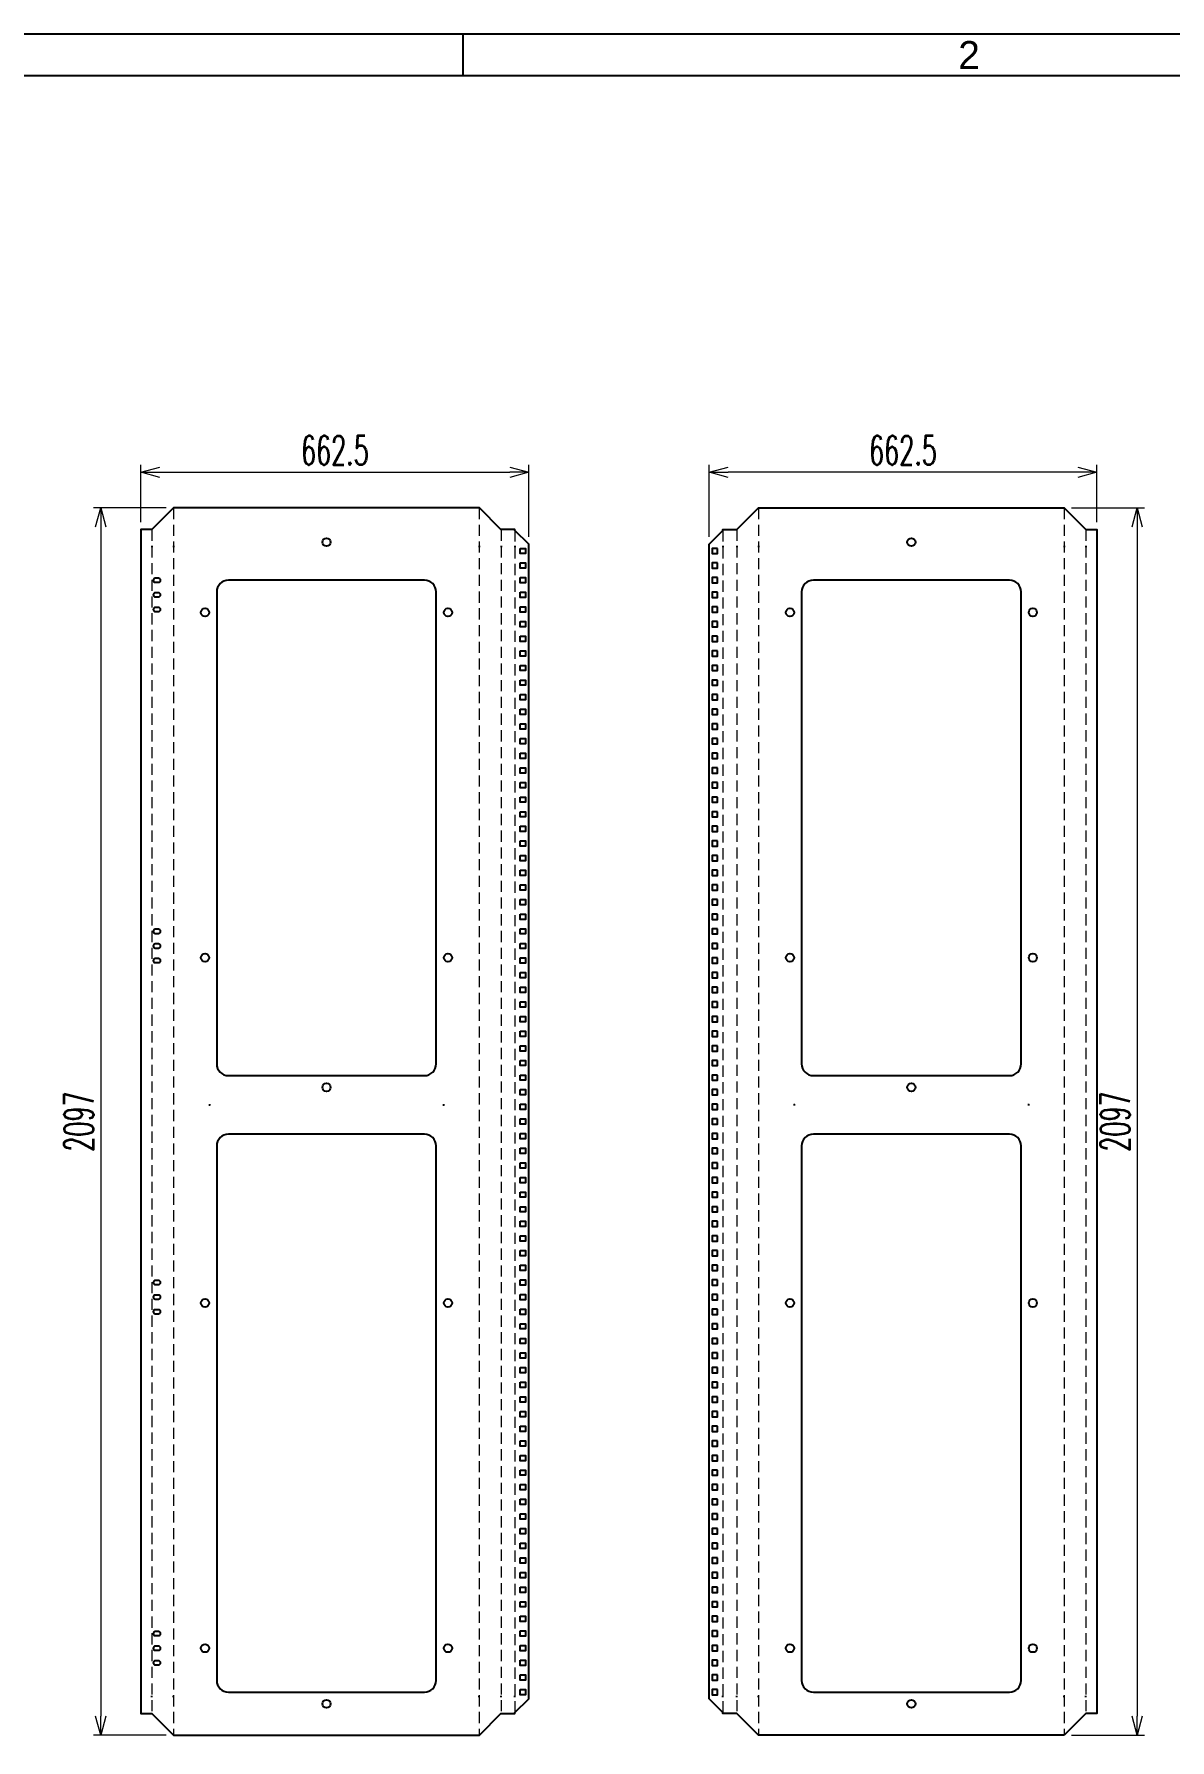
# Model space of a CAD drawing. Header units: millimetres. Extents: x 173893 to 258446, y -176540 to -123824.
# Drawn here: x 199045 to 200985, y -163633 to -160719 of the extents above; entities that cross this region are included whole.
import ezdxf
from ezdxf.enums import TextEntityAlignment as Align

# ---------------------------------------------------------------- set-up
doc = ezdxf.new("R2010")
doc.units = ezdxf.units.MM
doc.header["$LTSCALE"] = 3
doc.linetypes.add('HIDDEN', pattern=[9.525, 6.35, -3.175])
for name, color, linetype in [('@.DM. NÉT CHÍNH', 7, 'Continuous'), ('@.TEXT', 7, 'Continuous'), ('@.VISIBLE', 7, 'Continuous'), ('dim', 7, 'Continuous')]:
    doc.layers.add(name, color=color, linetype=linetype)
doc.layers.add('@.DM. NÉT ĐỨT', color=8, linetype='HIDDEN', lineweight=9)
doc.styles.add('Ann_w01', font='romans.shx', dxfattribs={"width": 0.6, "bigfont": 'chineset.shx'})
doc.styles.add('Arial', font='arial.ttf')
doc.dimstyles.new('Dim 01_SC25', dxfattribs={"dimscale": 25, "dimtxt": 2, "dimasz": 1.3, "dimexe": 0.5, "dimexo": 0.5, "dimgap": 0.5, "dimtad": 1, "dimdec": 1, "dimzin": 12, "dimdsep": 46, "dimtxsty": 'Ann_w01', "dimblk": 'OPEN30', "dimcen": 1.5, "dimclrd": 6, "dimclre": 6, "dimclrt": 3, "dimadec": 1, "dimazin": 3, "dimtm": 1e-09, "dimtfac": 1, "dimtdec": 1, "dimtix": 1, "dimtmove": 0, "dimatfit": 3, "dimldrblk": 'OPEN30', "dimfxl": 1, "dimtolj": 1, "dimlwd": 0, "dimlwe": 0, "dimarcsym": 0})

# ---------------------------------------------------------------- blocks, each defined once
blk = doc.blocks.new('_Open30')
at = {"color": 0, "linetype": 'ByBlock', "lineweight": -2}
for p, q in [((-1, 0.268), (0, 0)), ((0, 0), (-1, -0.268)), ((0, 0), (-1, 0))]:
    blk.add_line(p, q, dxfattribs=at)
blk = doc.blocks.new('*D248')
at = {"layer": 'Defpoints', "color": 0, "transparency": 16777216}
for p in [(200804.8, -161528.3), (200804.8, -163625.3), (200929.3, -163625.3)]:
    blk.add_point(p, dxfattribs=at)
at = {"layer": 'dim', "color": 6, "lineweight": 0, "transparency": 16777216}
for p, q in [((200817.3, -161528.3), (200941.8, -161528.3)), ((200929.3, -161560.8), (200929.3, -163592.8)), ((200817.3, -163625.3), (200941.8, -163625.3))]:
    blk.add_line(p, q, dxfattribs=at)
at = {"layer": 'dim', "color": 6, "lineweight": 0, "transparency": 16777216, "xscale": 32.5, "yscale": 32.5, "zscale": 32.5}
for p, rotation in [((200929.3, -161528.3), 90), ((200929.3, -163625.3), 270)]:
    blk.add_blockref('_Open30', p, dxfattribs=dict(at, rotation=rotation))
at = {"layer": 'dim', "color": 3, "transparency": 16777216, "insert": (200891.8, -162576.8), "char_height": 50, "attachment_point": 5, "rotation": 90, "style": 'Ann_w01'}
blk.add_mtext('\\A1;2097', dxfattribs=at)
blk = doc.blocks.new('*D249')
at = {"layer": 'Defpoints', "color": 0, "transparency": 16777216}
for p in [(200198, -161467.3), (200860.5, -161565.3), (200198, -161590.3)]:
    blk.add_point(p, dxfattribs=at)
at = {"layer": 'dim', "color": 6, "lineweight": 0, "transparency": 16777216}
for p, q in [((200198, -161577.8), (200198, -161454.8)), ((200828, -161467.3), (200230.5, -161467.3)), ((200860.5, -161552.8), (200860.5, -161454.8))]:
    blk.add_line(p, q, dxfattribs=at)
at = {"layer": 'dim', "color": 6, "lineweight": 0, "transparency": 16777216, "xscale": 32.5, "yscale": 32.5, "zscale": 32.5, "rotation": 180}
blk.add_blockref('_Open30', (200198, -161467.3), dxfattribs=at)
at = {"layer": 'dim', "color": 6, "lineweight": 0, "transparency": 16777216, "xscale": 32.5, "yscale": 32.5, "zscale": 32.5}
blk.add_blockref('_Open30', (200860.5, -161467.3), dxfattribs=at)
at = {"layer": 'dim', "color": 3, "transparency": 16777216, "insert": (200529.2, -161429.8), "char_height": 50, "attachment_point": 5, "style": 'Ann_w01'}
blk.add_mtext('\\A1;662.5', dxfattribs=at)
blk = doc.blocks.new('*D221')
at = {"layer": 'Defpoints', "color": 0, "transparency": 16777216}
for p in [(199283, -161528.3), (199158.6, -163625.3), (199283, -163625.3)]:
    blk.add_point(p, dxfattribs=at)
at = {"layer": 'dim', "color": 6, "lineweight": 0, "transparency": 16777216}
for p, q in [((199270.5, -161528.3), (199146.1, -161528.3)), ((199158.6, -161560.8), (199158.6, -163592.8)), ((199270.5, -163625.3), (199146.1, -163625.3))]:
    blk.add_line(p, q, dxfattribs=at)
at = {"layer": 'dim', "color": 6, "lineweight": 0, "transparency": 16777216, "xscale": 32.5, "yscale": 32.5, "zscale": 32.5}
for p, rotation in [((199158.6, -161528.3), 90), ((199158.6, -163625.3), 270)]:
    blk.add_blockref('_Open30', p, dxfattribs=dict(at, rotation=rotation))
at = {"layer": 'dim', "color": 3, "transparency": 16777216, "insert": (199121.1, -162576.8), "char_height": 50, "attachment_point": 5, "rotation": 90, "style": 'Ann_w01'}
blk.add_mtext('\\A1;2097', dxfattribs=at)
blk = doc.blocks.new('*D222')
at = {"layer": 'Defpoints', "color": 0, "transparency": 16777216}
for p in [(199889.8, -161467.3), (199227.3, -161565.3), (199889.8, -161590.3)]:
    blk.add_point(p, dxfattribs=at)
at = {"layer": 'dim', "color": 6, "lineweight": 0, "transparency": 16777216}
for p, q in [((199227.3, -161552.8), (199227.3, -161454.8)), ((199259.8, -161467.3), (199857.3, -161467.3)), ((199889.8, -161577.8), (199889.8, -161454.8))]:
    blk.add_line(p, q, dxfattribs=at)
at = {"layer": 'dim', "color": 6, "lineweight": 0, "transparency": 16777216, "xscale": 32.5, "yscale": 32.5, "zscale": 32.5, "rotation": 180}
blk.add_blockref('_Open30', (199227.3, -161467.3), dxfattribs=at)
at = {"layer": 'dim', "color": 6, "lineweight": 0, "transparency": 16777216, "xscale": 32.5, "yscale": 32.5, "zscale": 32.5}
blk.add_blockref('_Open30', (199889.8, -161467.3), dxfattribs=at)
at = {"layer": 'dim', "color": 3, "transparency": 16777216, "insert": (199558.6, -161429.8), "char_height": 50, "attachment_point": 5, "style": 'Ann_w01'}
blk.add_mtext('\\A1;662.5', dxfattribs=at)
blk = doc.blocks.new('KHUNG BAN VE (Made by Tung)')
at = {"layer": '@.VISIBLE', "color": 8}
blk.add_line((75.75, 207), (75.75, 210), dxfattribs=at)
for points in [[(0, 0), (297, 0), (297, 210), (0, 210)], [(3, 3), (294, 3), (294, 207), (3, 207)]]:
    blk.add_lwpolyline(points, close=True, dxfattribs=at)
at = {"layer": '@.TEXT', "color": 1, "style": 'Arial'}
blk.add_text('2', height=2, dxfattribs=at).set_placement((112.125, 208.5), align=Align.MIDDLE_CENTER)
for tag, height, p in [('DESIGNER_NAME', 2, (38, 15.5)), ('PROJECT_CODE', 2, (258.5, 15.5)), ('SCALE', 2, (289, 15.5)), ('APPROVED_NAME', 2, (38, 10.5)), ('CUSTOMER_NAME', 2, (258.5, 10.5)), ('PAGE', 2, (289, 10.5)), ('DRAWING_NAME', 4, (173, 8)), ('TOTAL', 2, (289, 5.5))]:
    blk.add_attdef(tag, text='', height=height, dxfattribs=at).set_placement(p, align=Align.MIDDLE_CENTER)

msp = doc.modelspace()

# ---------------------------------------------------------------- linework, layer by layer
at = {"color": 1}
for p, q in [((199245.93, -161593.19), (199245.93, -161595.19)), ((199283.13, -161593.19), (199283.13, -161595.19)), ((199805.33, -161593.19), (199805.33, -161595.19)), ((199842.53, -161593.19), (199842.53, -161595.19)), ((199866.23, -161593.19), (199866.23, -161595.19)), ((200221.58, -161593.19), (200221.58, -161595.19)), ((200245.28, -161593.19), (200245.28, -161595.19)), ((200282.48, -161593.19), (200282.48, -161595.19)), ((200804.68, -161593.19), (200804.68, -161595.19)), ((200841.88, -161593.19), (200841.88, -161595.19)), ((199343.23, -162548.28), (199345.23, -162548.28)), ((199344.23, -162547.28), (199344.23, -162549.28)), ((199743.23, -162548.28), (199745.23, -162548.28)), ((199744.23, -162547.28), (199744.23, -162549.28)), ((200344.58, -162548.28), (200342.58, -162548.28)), ((200343.58, -162547.28), (200343.58, -162549.28)), ((200744.58, -162548.28), (200742.58, -162548.28)), ((200743.58, -162547.28), (200743.58, -162549.28)), ((199245.93, -163560.36), (199245.93, -163558.36)), ((199283.13, -163560.36), (199283.13, -163558.36)), ((199805.33, -163560.36), (199805.33, -163558.36)), ((199842.53, -163560.36), (199842.53, -163558.36)), ((199866.23, -163560.36), (199866.23, -163558.36)), ((200221.58, -163560.36), (200221.58, -163558.36)), ((200245.28, -163560.36), (200245.28, -163558.36)), ((200282.48, -163560.36), (200282.48, -163558.36)), ((200804.68, -163560.36), (200804.68, -163558.36)), ((200841.88, -163560.36), (200841.88, -163558.36))]:
    msp.add_line(p, q, dxfattribs=at)
for points in [[(199283.03, -163625.28), (199805.43, -163625.28), (199842.43, -163588.28), (199866.33, -163588.28), (199866.33, -163586.78), (199889.83, -163563.28), (199889.83, -161590.28), (199866.33, -161566.78), (199866.33, -161565.28), (199842.43, -161565.28), (199805.43, -161528.28), (199283.03, -161528.28), (199246.03, -161565.28), (199227.33, -161565.28), (199227.33, -163588.28), (199246.03, -163588.28)], [(200804.78, -163625.28), (200282.38, -163625.28), (200245.38, -163588.28), (200221.48, -163588.28), (200221.48, -163586.78), (200197.98, -163563.28), (200197.98, -161590.28), (200221.48, -161566.78), (200221.48, -161565.28), (200245.38, -161565.28), (200282.38, -161528.28), (200804.78, -161528.28), (200841.78, -161565.28), (200860.48, -161565.28), (200860.48, -163588.28), (200841.78, -163588.28)], [(199875.33, -161597.28), (199884.33, -161597.28), (199884.33, -161606.28), (199875.33, -161606.28)], [(200212.48, -161597.28), (200203.48, -161597.28), (200203.48, -161606.28), (200212.48, -161606.28)], [(199875.33, -161622.28), (199884.33, -161622.28), (199884.33, -161631.28), (199875.33, -161631.28)], [(200212.48, -161622.28), (200203.48, -161622.28), (200203.48, -161631.28), (200212.48, -161631.28)], [(199875.33, -161647.28), (199884.33, -161647.28), (199884.33, -161656.28), (199875.33, -161656.28)], [(200212.48, -161647.28), (200203.48, -161647.28), (200203.48, -161656.28), (200212.48, -161656.28)], [(199875.33, -161672.28), (199884.33, -161672.28), (199884.33, -161681.28), (199875.33, -161681.28)], [(200212.48, -161672.28), (200203.48, -161672.28), (200203.48, -161681.28), (200212.48, -161681.28)], [(199875.33, -161697.28), (199884.33, -161697.28), (199884.33, -161706.28), (199875.33, -161706.28)], [(200212.48, -161697.28), (200203.48, -161697.28), (200203.48, -161706.28), (200212.48, -161706.28)], [(199875.33, -161722.28), (199884.33, -161722.28), (199884.33, -161731.28), (199875.33, -161731.28)], [(200212.48, -161722.28), (200203.48, -161722.28), (200203.48, -161731.28), (200212.48, -161731.28)], [(199875.33, -161747.28), (199884.33, -161747.28), (199884.33, -161756.28), (199875.33, -161756.28)], [(199875.33, -161772.28), (199884.33, -161772.28), (199884.33, -161781.28), (199875.33, -161781.28)], [(200212.48, -161747.28), (200203.48, -161747.28), (200203.48, -161756.28), (200212.48, -161756.28)], [(200212.48, -161772.28), (200203.48, -161772.28), (200203.48, -161781.28), (200212.48, -161781.28)], [(199875.33, -161797.28), (199884.33, -161797.28), (199884.33, -161806.28), (199875.33, -161806.28)], [(200212.48, -161797.28), (200203.48, -161797.28), (200203.48, -161806.28), (200212.48, -161806.28)], [(199875.33, -161822.28), (199884.33, -161822.28), (199884.33, -161831.28), (199875.33, -161831.28)], [(200212.48, -161822.28), (200203.48, -161822.28), (200203.48, -161831.28), (200212.48, -161831.28)], [(199875.33, -161847.28), (199884.33, -161847.28), (199884.33, -161856.28), (199875.33, -161856.28)], [(200212.48, -161847.28), (200203.48, -161847.28), (200203.48, -161856.28), (200212.48, -161856.28)], [(199875.33, -161872.28), (199884.33, -161872.28), (199884.33, -161881.28), (199875.33, -161881.28)], [(200212.48, -161872.28), (200203.48, -161872.28), (200203.48, -161881.28), (200212.48, -161881.28)], [(199875.33, -161897.28), (199884.33, -161897.28), (199884.33, -161906.28), (199875.33, -161906.28)], [(200212.48, -161897.28), (200203.48, -161897.28), (200203.48, -161906.28), (200212.48, -161906.28)], [(199875.33, -161922.28), (199884.33, -161922.28), (199884.33, -161931.28), (199875.33, -161931.28)], [(199875.33, -161947.28), (199884.33, -161947.28), (199884.33, -161956.28), (199875.33, -161956.28)], [(200212.48, -161922.28), (200203.48, -161922.28), (200203.48, -161931.28), (200212.48, -161931.28)], [(200212.48, -161947.28), (200203.48, -161947.28), (200203.48, -161956.28), (200212.48, -161956.28)], [(199875.33, -161972.28), (199884.33, -161972.28), (199884.33, -161981.28), (199875.33, -161981.28)], [(200212.48, -161972.28), (200203.48, -161972.28), (200203.48, -161981.28), (200212.48, -161981.28)], [(199875.33, -161997.28), (199884.33, -161997.28), (199884.33, -162006.28), (199875.33, -162006.28)], [(200212.48, -161997.28), (200203.48, -161997.28), (200203.48, -162006.28), (200212.48, -162006.28)], [(199875.33, -162022.28), (199884.33, -162022.28), (199884.33, -162031.28), (199875.33, -162031.28)], [(200212.48, -162022.28), (200203.48, -162022.28), (200203.48, -162031.28), (200212.48, -162031.28)], [(199875.33, -162047.28), (199884.33, -162047.28), (199884.33, -162056.28), (199875.33, -162056.28)], [(200212.48, -162047.28), (200203.48, -162047.28), (200203.48, -162056.28), (200212.48, -162056.28)], [(199875.33, -162072.28), (199884.33, -162072.28), (199884.33, -162081.28), (199875.33, -162081.28)], [(200212.48, -162072.28), (200203.48, -162072.28), (200203.48, -162081.28), (200212.48, -162081.28)], [(199875.33, -162097.28), (199884.33, -162097.28), (199884.33, -162106.28), (199875.33, -162106.28)], [(199875.33, -162122.28), (199884.33, -162122.28), (199884.33, -162131.28), (199875.33, -162131.28)], [(200212.48, -162097.28), (200203.48, -162097.28), (200203.48, -162106.28), (200212.48, -162106.28)], [(200212.48, -162122.28), (200203.48, -162122.28), (200203.48, -162131.28), (200212.48, -162131.28)], [(199875.33, -162147.28), (199884.33, -162147.28), (199884.33, -162156.28), (199875.33, -162156.28)], [(200212.48, -162147.28), (200203.48, -162147.28), (200203.48, -162156.28), (200212.48, -162156.28)], [(199875.33, -162172.28), (199884.33, -162172.28), (199884.33, -162181.28), (199875.33, -162181.28)], [(200212.48, -162172.28), (200203.48, -162172.28), (200203.48, -162181.28), (200212.48, -162181.28)], [(199875.33, -162197.28), (199884.33, -162197.28), (199884.33, -162206.28), (199875.33, -162206.28)], [(200212.48, -162197.28), (200203.48, -162197.28), (200203.48, -162206.28), (200212.48, -162206.28)], [(199875.33, -162222.28), (199884.33, -162222.28), (199884.33, -162231.28), (199875.33, -162231.28)], [(200212.48, -162222.28), (200203.48, -162222.28), (200203.48, -162231.28), (200212.48, -162231.28)], [(199875.33, -162247.28), (199884.33, -162247.28), (199884.33, -162256.28), (199875.33, -162256.28)], [(200212.48, -162247.28), (200203.48, -162247.28), (200203.48, -162256.28), (200212.48, -162256.28)], [(199875.33, -162272.28), (199884.33, -162272.28), (199884.33, -162281.28), (199875.33, -162281.28)], [(199875.33, -162297.28), (199884.33, -162297.28), (199884.33, -162306.28), (199875.33, -162306.28)], [(200212.48, -162272.28), (200203.48, -162272.28), (200203.48, -162281.28), (200212.48, -162281.28)], [(200212.48, -162297.28), (200203.48, -162297.28), (200203.48, -162306.28), (200212.48, -162306.28)], [(199875.33, -162322.28), (199884.33, -162322.28), (199884.33, -162331.28), (199875.33, -162331.28)], [(200212.48, -162322.28), (200203.48, -162322.28), (200203.48, -162331.28), (200212.48, -162331.28)], [(199875.33, -162347.28), (199884.33, -162347.28), (199884.33, -162356.28), (199875.33, -162356.28)], [(200212.48, -162347.28), (200203.48, -162347.28), (200203.48, -162356.28), (200212.48, -162356.28)], [(199875.33, -162372.28), (199884.33, -162372.28), (199884.33, -162381.28), (199875.33, -162381.28)], [(200212.48, -162372.28), (200203.48, -162372.28), (200203.48, -162381.28), (200212.48, -162381.28)], [(199875.33, -162397.28), (199884.33, -162397.28), (199884.33, -162406.28), (199875.33, -162406.28)], [(200212.48, -162397.28), (200203.48, -162397.28), (200203.48, -162406.28), (200212.48, -162406.28)], [(199875.33, -162422.28), (199884.33, -162422.28), (199884.33, -162431.28), (199875.33, -162431.28)], [(200212.48, -162422.28), (200203.48, -162422.28), (200203.48, -162431.28), (200212.48, -162431.28)], [(199875.33, -162447.28), (199884.33, -162447.28), (199884.33, -162456.28), (199875.33, -162456.28)], [(199875.33, -162472.28), (199884.33, -162472.28), (199884.33, -162481.28), (199875.33, -162481.28)], [(200212.48, -162447.28), (200203.48, -162447.28), (200203.48, -162456.28), (200212.48, -162456.28)], [(200212.48, -162472.28), (200203.48, -162472.28), (200203.48, -162481.28), (200212.48, -162481.28)], [(199875.33, -162497.28), (199884.33, -162497.28), (199884.33, -162506.28), (199875.33, -162506.28)], [(200212.48, -162497.28), (200203.48, -162497.28), (200203.48, -162506.28), (200212.48, -162506.28)], [(199875.33, -162522.28), (199884.33, -162522.28), (199884.33, -162531.28), (199875.33, -162531.28)], [(200212.48, -162522.28), (200203.48, -162522.28), (200203.48, -162531.28), (200212.48, -162531.28)], [(199875.33, -162547.28), (199884.33, -162547.28), (199884.33, -162556.28), (199875.33, -162556.28)], [(200212.48, -162547.28), (200203.48, -162547.28), (200203.48, -162556.28), (200212.48, -162556.28)], [(199875.33, -162572.28), (199884.33, -162572.28), (199884.33, -162581.28), (199875.33, -162581.28)], [(200212.48, -162572.28), (200203.48, -162572.28), (200203.48, -162581.28), (200212.48, -162581.28)], [(199875.33, -162597.28), (199884.33, -162597.28), (199884.33, -162606.28), (199875.33, -162606.28)], [(200212.48, -162597.28), (200203.48, -162597.28), (200203.48, -162606.28), (200212.48, -162606.28)], [(199875.33, -162622.28), (199884.33, -162622.28), (199884.33, -162631.28), (199875.33, -162631.28)], [(199875.33, -162647.28), (199884.33, -162647.28), (199884.33, -162656.28), (199875.33, -162656.28)], [(200212.48, -162622.28), (200203.48, -162622.28), (200203.48, -162631.28), (200212.48, -162631.28)], [(200212.48, -162647.28), (200203.48, -162647.28), (200203.48, -162656.28), (200212.48, -162656.28)], [(199875.33, -162672.28), (199884.33, -162672.28), (199884.33, -162681.28), (199875.33, -162681.28)], [(200212.48, -162672.28), (200203.48, -162672.28), (200203.48, -162681.28), (200212.48, -162681.28)], [(199875.33, -162697.28), (199884.33, -162697.28), (199884.33, -162706.28), (199875.33, -162706.28)], [(200212.48, -162697.28), (200203.48, -162697.28), (200203.48, -162706.28), (200212.48, -162706.28)], [(199875.33, -162722.28), (199884.33, -162722.28), (199884.33, -162731.28), (199875.33, -162731.28)], [(200212.48, -162722.28), (200203.48, -162722.28), (200203.48, -162731.28), (200212.48, -162731.28)], [(199875.33, -162747.28), (199884.33, -162747.28), (199884.33, -162756.28), (199875.33, -162756.28)], [(200212.48, -162747.28), (200203.48, -162747.28), (200203.48, -162756.28), (200212.48, -162756.28)], [(199875.33, -162772.28), (199884.33, -162772.28), (199884.33, -162781.28), (199875.33, -162781.28)], [(200212.48, -162772.28), (200203.48, -162772.28), (200203.48, -162781.28), (200212.48, -162781.28)], [(199875.33, -162797.28), (199884.33, -162797.28), (199884.33, -162806.28), (199875.33, -162806.28)], [(199875.33, -162822.28), (199884.33, -162822.28), (199884.33, -162831.28), (199875.33, -162831.28)], [(200212.48, -162797.28), (200203.48, -162797.28), (200203.48, -162806.28), (200212.48, -162806.28)], [(200212.48, -162822.28), (200203.48, -162822.28), (200203.48, -162831.28), (200212.48, -162831.28)], [(199875.33, -162847.28), (199884.33, -162847.28), (199884.33, -162856.28), (199875.33, -162856.28)], [(200212.48, -162847.28), (200203.48, -162847.28), (200203.48, -162856.28), (200212.48, -162856.28)], [(199875.33, -162872.28), (199884.33, -162872.28), (199884.33, -162881.28), (199875.33, -162881.28)], [(200212.48, -162872.28), (200203.48, -162872.28), (200203.48, -162881.28), (200212.48, -162881.28)], [(199875.33, -162897.28), (199884.33, -162897.28), (199884.33, -162906.28), (199875.33, -162906.28)], [(200212.48, -162897.28), (200203.48, -162897.28), (200203.48, -162906.28), (200212.48, -162906.28)], [(199875.33, -162922.28), (199884.33, -162922.28), (199884.33, -162931.28), (199875.33, -162931.28)], [(200212.48, -162922.28), (200203.48, -162922.28), (200203.48, -162931.28), (200212.48, -162931.28)], [(199875.33, -162947.28), (199884.33, -162947.28), (199884.33, -162956.28), (199875.33, -162956.28)], [(200212.48, -162947.28), (200203.48, -162947.28), (200203.48, -162956.28), (200212.48, -162956.28)], [(199875.33, -162972.28), (199884.33, -162972.28), (199884.33, -162981.28), (199875.33, -162981.28)], [(199875.33, -162997.28), (199884.33, -162997.28), (199884.33, -163006.28), (199875.33, -163006.28)], [(200212.48, -162972.28), (200203.48, -162972.28), (200203.48, -162981.28), (200212.48, -162981.28)], [(200212.48, -162997.28), (200203.48, -162997.28), (200203.48, -163006.28), (200212.48, -163006.28)], [(199875.33, -163022.28), (199884.33, -163022.28), (199884.33, -163031.28), (199875.33, -163031.28)], [(200212.48, -163022.28), (200203.48, -163022.28), (200203.48, -163031.28), (200212.48, -163031.28)], [(199875.33, -163047.28), (199884.33, -163047.28), (199884.33, -163056.28), (199875.33, -163056.28)], [(200212.48, -163047.28), (200203.48, -163047.28), (200203.48, -163056.28), (200212.48, -163056.28)], [(199875.33, -163072.28), (199884.33, -163072.28), (199884.33, -163081.28), (199875.33, -163081.28)], [(200212.48, -163072.28), (200203.48, -163072.28), (200203.48, -163081.28), (200212.48, -163081.28)], [(199875.33, -163097.28), (199884.33, -163097.28), (199884.33, -163106.28), (199875.33, -163106.28)], [(200212.48, -163097.28), (200203.48, -163097.28), (200203.48, -163106.28), (200212.48, -163106.28)], [(199875.33, -163122.28), (199884.33, -163122.28), (199884.33, -163131.28), (199875.33, -163131.28)], [(200212.48, -163122.28), (200203.48, -163122.28), (200203.48, -163131.28), (200212.48, -163131.28)], [(199875.33, -163147.28), (199884.33, -163147.28), (199884.33, -163156.28), (199875.33, -163156.28)], [(199875.33, -163172.28), (199884.33, -163172.28), (199884.33, -163181.28), (199875.33, -163181.28)], [(200212.48, -163147.28), (200203.48, -163147.28), (200203.48, -163156.28), (200212.48, -163156.28)], [(200212.48, -163172.28), (200203.48, -163172.28), (200203.48, -163181.28), (200212.48, -163181.28)], [(199875.33, -163197.28), (199884.33, -163197.28), (199884.33, -163206.28), (199875.33, -163206.28)], [(200212.48, -163197.28), (200203.48, -163197.28), (200203.48, -163206.28), (200212.48, -163206.28)], [(199875.33, -163222.28), (199884.33, -163222.28), (199884.33, -163231.28), (199875.33, -163231.28)], [(200212.48, -163222.28), (200203.48, -163222.28), (200203.48, -163231.28), (200212.48, -163231.28)], [(199875.33, -163247.28), (199884.33, -163247.28), (199884.33, -163256.28), (199875.33, -163256.28)], [(200212.48, -163247.28), (200203.48, -163247.28), (200203.48, -163256.28), (200212.48, -163256.28)], [(199875.33, -163272.28), (199884.33, -163272.28), (199884.33, -163281.28), (199875.33, -163281.28)], [(200212.48, -163272.28), (200203.48, -163272.28), (200203.48, -163281.28), (200212.48, -163281.28)], [(199875.33, -163297.28), (199884.33, -163297.28), (199884.33, -163306.28), (199875.33, -163306.28)], [(200212.48, -163297.28), (200203.48, -163297.28), (200203.48, -163306.28), (200212.48, -163306.28)], [(199875.33, -163322.28), (199884.33, -163322.28), (199884.33, -163331.28), (199875.33, -163331.28)], [(199875.33, -163347.28), (199884.33, -163347.28), (199884.33, -163356.28), (199875.33, -163356.28)], [(200212.48, -163322.28), (200203.48, -163322.28), (200203.48, -163331.28), (200212.48, -163331.28)], [(200212.48, -163347.28), (200203.48, -163347.28), (200203.48, -163356.28), (200212.48, -163356.28)], [(199875.33, -163372.28), (199884.33, -163372.28), (199884.33, -163381.28), (199875.33, -163381.28)], [(200212.48, -163372.28), (200203.48, -163372.28), (200203.48, -163381.28), (200212.48, -163381.28)], [(199875.33, -163397.28), (199884.33, -163397.28), (199884.33, -163406.28), (199875.33, -163406.28)], [(200212.48, -163397.28), (200203.48, -163397.28), (200203.48, -163406.28), (200212.48, -163406.28)], [(199875.33, -163422.28), (199884.33, -163422.28), (199884.33, -163431.28), (199875.33, -163431.28)], [(200212.48, -163422.28), (200203.48, -163422.28), (200203.48, -163431.28), (200212.48, -163431.28)], [(199875.33, -163447.28), (199884.33, -163447.28), (199884.33, -163456.28), (199875.33, -163456.28)], [(200212.48, -163447.28), (200203.48, -163447.28), (200203.48, -163456.28), (200212.48, -163456.28)], [(199875.33, -163472.28), (199884.33, -163472.28), (199884.33, -163481.28), (199875.33, -163481.28)], [(200212.48, -163472.28), (200203.48, -163472.28), (200203.48, -163481.28), (200212.48, -163481.28)], [(199875.33, -163497.28), (199884.33, -163497.28), (199884.33, -163506.28), (199875.33, -163506.28)], [(199875.33, -163522.28), (199884.33, -163522.28), (199884.33, -163531.28), (199875.33, -163531.28)], [(200212.48, -163497.28), (200203.48, -163497.28), (200203.48, -163506.28), (200212.48, -163506.28)], [(200212.48, -163522.28), (200203.48, -163522.28), (200203.48, -163531.28), (200212.48, -163531.28)], [(199875.33, -163547.28), (199884.33, -163547.28), (199884.33, -163556.28), (199875.33, -163556.28)], [(200212.48, -163547.28), (200203.48, -163547.28), (200203.48, -163556.28), (200212.48, -163556.28)]]:
    msp.add_lwpolyline(points, close=True)
for points in [[(199248.28, -161651.78), (199248.28, -161651.78, 0.4142136), (199251.78, -161655.28), (199257.28, -161655.28, 0.4142136), (199260.78, -161651.78), (199260.78, -161651.78, 0.4142136), (199257.28, -161648.28), (199251.78, -161648.28, 0.4142136)], [(199248.28, -161676.78), (199248.28, -161676.78, 0.4142136), (199251.78, -161680.28), (199257.28, -161680.28, 0.4142136), (199260.78, -161676.78), (199260.78, -161676.78, 0.4142136), (199257.28, -161673.28), (199251.78, -161673.28, 0.4142136)], [(199248.28, -161701.78), (199248.28, -161701.78, 0.4142136), (199251.78, -161705.28), (199257.28, -161705.28, 0.4142136), (199260.78, -161701.78), (199260.78, -161701.78, 0.4142136), (199257.28, -161698.28), (199251.78, -161698.28, 0.4142136)], [(199248.28, -162251.78), (199248.28, -162251.78, 0.4142136), (199251.78, -162255.28), (199257.28, -162255.28, 0.4142136), (199260.78, -162251.78), (199260.78, -162251.78, 0.4142136), (199257.28, -162248.28), (199251.78, -162248.28, 0.4142136)], [(199248.28, -162276.78), (199248.28, -162276.78, 0.4142136), (199251.78, -162280.28), (199257.28, -162280.28, 0.4142136), (199260.78, -162276.78), (199260.78, -162276.78, 0.4142136), (199257.28, -162273.28), (199251.78, -162273.28, 0.4142136)], [(199248.28, -162301.78), (199248.28, -162301.78, 0.4142136), (199251.78, -162305.28), (199257.28, -162305.28, 0.4142136), (199260.78, -162301.78), (199260.78, -162301.78, 0.4142136), (199257.28, -162298.28), (199251.78, -162298.28, 0.4142136)], [(199248.28, -162851.78), (199248.28, -162851.78, 0.4142136), (199251.78, -162855.28), (199257.28, -162855.28, 0.4142136), (199260.78, -162851.78), (199260.78, -162851.78, 0.4142136), (199257.28, -162848.28), (199251.78, -162848.28, 0.4142136)], [(199248.28, -162876.78), (199248.28, -162876.78, 0.4142136), (199251.78, -162880.28), (199257.28, -162880.28, 0.4142136), (199260.78, -162876.78), (199260.78, -162876.78, 0.4142136), (199257.28, -162873.28), (199251.78, -162873.28, 0.4142136)], [(199248.28, -162901.78), (199248.28, -162901.78, 0.4142136), (199251.78, -162905.28), (199257.28, -162905.28, 0.4142136), (199260.78, -162901.78), (199260.78, -162901.78, 0.4142136), (199257.28, -162898.28), (199251.78, -162898.28, 0.4142136)], [(199248.28, -163451.78), (199248.28, -163451.78, 0.4142136), (199251.78, -163455.28), (199257.28, -163455.28, 0.4142136), (199260.78, -163451.78), (199260.78, -163451.78, 0.4142136), (199257.28, -163448.28), (199251.78, -163448.28, 0.4142136)], [(199248.28, -163476.78), (199248.28, -163476.78, 0.4142136), (199251.78, -163480.28), (199257.28, -163480.28, 0.4142136), (199260.78, -163476.78), (199260.78, -163476.78, 0.4142136), (199257.28, -163473.28), (199251.78, -163473.28, 0.4142136)], [(199248.28, -163501.78), (199248.28, -163501.78, 0.4142136), (199251.78, -163505.28), (199257.28, -163505.28, 0.4142136), (199260.78, -163501.78), (199260.78, -163501.78, 0.4142136), (199257.28, -163498.28), (199251.78, -163498.28, 0.4142136)]]:
    msp.add_lwpolyline(points, format="xyb", close=True)
at = {"layer": '@.DM. NÉT CHÍNH', "linetype": 'Continuous'}
for points in [[(199731.73, -162478.28), (199731.73, -161671.78, 0.4142136), (199711.73, -161651.78), (199376.73, -161651.78, 0.4142136), (199356.73, -161671.78), (199356.73, -162478.28, 0.4142136), (199376.73, -162498.28), (199711.73, -162498.28, 0.4142136)], [(200731.08, -162478.28), (200731.08, -161671.78, 0.4142136), (200711.08, -161651.78), (200376.08, -161651.78, 0.4142136), (200356.08, -161671.78), (200356.08, -162478.28, 0.4142136), (200376.08, -162498.28), (200711.08, -162498.28, 0.4142136)], [(199356.73, -162618.28), (199356.73, -163531.78, 0.4142136), (199376.73, -163551.78), (199711.73, -163551.78, 0.4142136), (199731.73, -163531.78), (199731.73, -162618.28, 0.4142136), (199711.73, -162598.28), (199376.73, -162598.28, 0.4142136)], [(200356.08, -162618.28), (200356.08, -163531.78, 0.4142136), (200376.08, -163551.78), (200711.08, -163551.78, 0.4142136), (200731.08, -163531.78), (200731.08, -162618.28, 0.4142136), (200711.08, -162598.28), (200376.08, -162598.28, 0.4142136)]]:
    msp.add_lwpolyline(points, format="xyb", close=True, dxfattribs=at)
for centre in [(199544.23, -161586.78), (200543.58, -161586.78), (199336.73, -161706.78), (199336.73, -161706.78), (199751.73, -161706.78), (200336.08, -161706.78), (200336.08, -161706.78), (200751.08, -161706.78), (199336.73, -162296.78), (199751.73, -162296.78), (200336.08, -162296.78), (200751.08, -162296.78), (199544.23, -162518.28), (200543.58, -162518.28), (199336.73, -162886.78), (199751.73, -162886.78), (200336.08, -162886.78), (200751.08, -162886.78), (199336.73, -163476.78), (199751.73, -163476.78), (200336.08, -163476.78), (200751.08, -163476.78), (199544.23, -163571.78), (200543.58, -163571.78)]:
    msp.add_circle(centre, 7, dxfattribs=at)
at = {"layer": '@.DM. NÉT ĐỨT', "linetype": 'HIDDEN'}
for p, q in [((199842.53, -161565.28), (199842.53, -163588.28)), ((200245.28, -161565.28), (200245.28, -163588.28))]:
    msp.add_line(p, q, dxfattribs=at)
for points in [[(199283.13, -161528.28), (199283.13, -163625.28)], [(199805.33, -161528.28), (199805.33, -163625.28)], [(200282.48, -161528.28), (200282.48, -163625.28)], [(200804.68, -161528.28), (200804.68, -163625.28)], [(199245.93, -161565.28), (199245.93, -163588.28)], [(199866.23, -161566.78), (199866.23, -163586.78)], [(200221.58, -161566.78), (200221.58, -163586.78)], [(200841.88, -161565.28), (200841.88, -163588.28)]]:
    msp.add_lwpolyline(points, dxfattribs=at)

# ---------------------------------------------------------------- block references
at = {"layer": '@.VISIBLE', "xscale": 23.76, "yscale": 23.76, "zscale": 23.76}
msp.add_blockref('KHUNG BAN VE (Made by Tung)', (197978.07, -165708.16), dxfattribs=at)

# ---------------------------------------------------------------- dimensions: what is measured, and where the dimension line sits
at = {"layer": 'dim'}
dim = msp.add_linear_dim(base=(199889.83, -161467.31), p1=(199227.33, -161565.28), p2=(199889.83, -161590.28), dimstyle='Dim 01_SC25', dxfattribs=at)
dim.commit()
dim.dimension.update_dxf_attribs({"geometry": '*D222', "text_midpoint": (199558.58, -161429.81)})
for base, p1, p2, angle, picture, middle in [((200197.98, -161467.31), (200860.48, -161565.28), (200197.98, -161590.28), 180, '*D249', (200529.23, -161429.81)), ((199158.56, -163625.28), (199283.03, -161528.28), (199283.03, -163625.28), 90, '*D221', (199121.06, -162576.78)), ((200929.25, -163625.28), (200804.78, -161528.28), (200804.78, -163625.28), 90, '*D248', (200891.75, -162576.78))]:
    dim = msp.add_linear_dim(base=base, p1=p1, p2=p2, angle=angle, dimstyle='Dim 01_SC25', dxfattribs=at)
    dim.commit()
    dim.dimension.update_dxf_attribs({"geometry": picture, "text_midpoint": middle})

doc.saveas('drawing.dxf')
